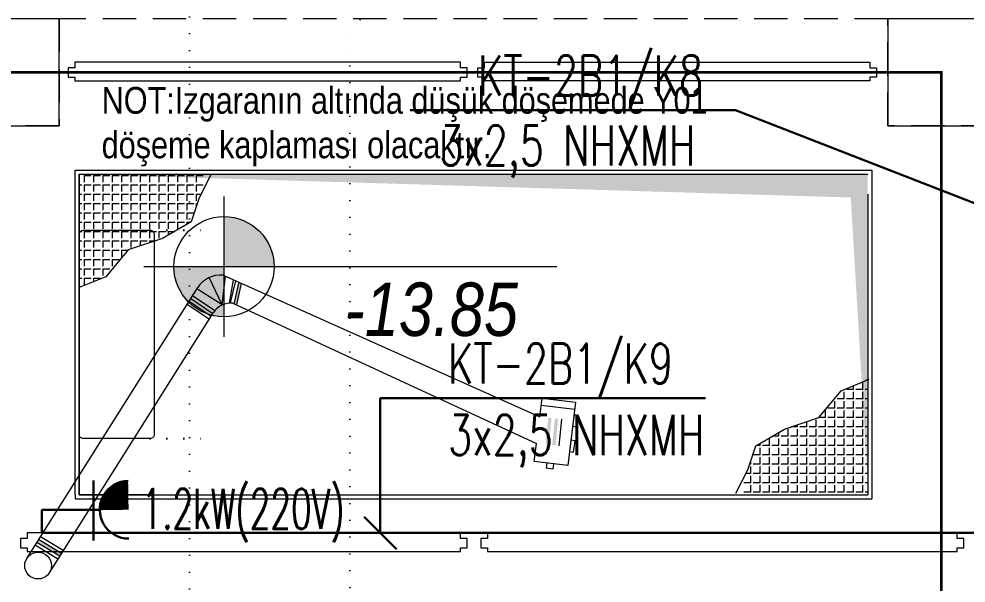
# Model space of a CAD drawing. Header units: metres. Extents: x -13194 to 152406, y -4219 to 19791.
# Drawn here: x 2310 to 3019, y 6048 to 6470 of the extents above; entities that cross this region are included whole.
import ezdxf
from ezdxf.enums import TextEntityAlignment as Align

# ---------------------------------------------------------------- set-up
doc = ezdxf.new("R2010")
doc.units = ezdxf.units.M
doc.header["$LTSCALE"] = 100
doc.header["$MEASUREMENT"] = 0
doc.linetypes.add('DOT2', pattern=[0.125, 0, -0.125])
doc.linetypes.add('HIDDEN', pattern=[0.375, 0.25, -0.125])
doc.layers.get('0').update_dxf_attribs({"color": 9, "lineweight": 9})
for name, color, linetype, lineweight in [('01', 9, 'Continuous', 9), ('06D', 9, 'Continuous', 9), ('10', 9, 'Continuous', 9), ('20', 9, 'DOT2', 9), ('21', 9, 'Continuous', 9), ('E-ETANŞ PRİZ', 7, 'Continuous', 30), ('E-KABLO', 7, 'Continuous', 30), ('E-YAZI', 7, 'Continuous', 30)]:
    doc.layers.add(name, color=color, linetype=linetype, lineweight=lineweight)
doc.styles.add('Arial', font='arial.ttf', dxfattribs={"height": 2.5})
doc.styles.add('E-YAZI', font='txttw.shx')
doc.styles.add('MuuM_TEXT-ITALIC', font='ARIALNI.TTF')
doc.styles.add('MuuM_TEXT-STANDART', font='ARIALN.TTF')

# ---------------------------------------------------------------- blocks, each defined once
blk = doc.blocks.new('100_ETANŞ PRİZ')
at = {"layer": 'E-ETANŞ PRİZ', "color": 4}
for p, q in [((0, 2.4), (0, 0)), ((-1.223, 2.136), (1.279, 2.136))]:
    blk.add_line(p, q, dxfattribs=at)
at = {"layer": 'E-ETANŞ PRİZ', "color": 4, "const_width": 1.2}
blk.add_lwpolyline([(0.01, 3, -0.414214), (-0.6, 3.59)], format="xyb", dxfattribs=at)
at = {"layer": 'E-ETANŞ PRİZ', "color": 4}
blk.add_arc((0, 3.6), 1.2, 180.7551, 0.7551, dxfattribs=at)
blk = doc.blocks.new('p-kolon_80x80')
blk.add_lwpolyline([(-40, -40), (40, -40), (40, 40), (-40, 40)], close=True)
blk = doc.blocks.new('2.bod.sitatik')
at = {"layer": '01'}
for p in [(2300, -2200), (3000, -2200)]:
    blk.add_blockref('p-kolon_80x80', p, dxfattribs=at)
blk = doc.blocks.new('p-işyeri')
at = {"color": 0, "const_width": 2}
blk.add_lwpolyline([(200, 0), (200, 700), (-200, 700), (-200, 0)], close=True, dxfattribs=at)
blk = doc.blocks.new('p-mekanik_boyahane_mahal9')
for points in [[(124.49, 161.08), (122.49, 161.28), (118.82, 145.57), (120.83, 145.37)], [(124.49, 161.08), (122.49, 161.28), (118.82, 145.57), (120.83, 145.37)], [(101.69, 136.35), (103.01, 138.47), (86.46, 149.73), (85.13, 147.61)], [(101.69, 136.35), (103.01, 138.47), (86.46, 149.73), (85.13, 147.61)], [(-11.67, -43.07), (-10.35, -40.95), (-27.46, -30.6), (-28.79, -32.72)], [(-11.67, -43.07), (-10.35, -40.95), (-27.46, -30.6), (-28.79, -32.72)], [(-11.67, -43.07), (-10.35, -40.95), (-27.46, -30.6), (-28.79, -32.72)]]:
    blk.add_hatch(color=256).paths.add_polyline_path(points)
h = blk.add_hatch(color=256)
h.paths.add_polyline_path([(356.89, 40.18), (359.38, 39.93), (361.35, 59.83), (358.86, 60.08)])
h.paths.add_polyline_path([(351.91, 40.67), (354.4, 40.42), (356.37, 60.33), (353.88, 60.57)])
h = blk.add_hatch(color=256)
h.paths.add_polyline_path([(356.89, 40.18), (359.38, 39.93), (361.35, 59.83), (358.86, 60.08)])
h.paths.add_polyline_path([(351.91, 40.67), (354.4, 40.42), (356.37, 60.33), (353.88, 60.57)])
for p, q in [((0, 246), (596, 246)), ((0, 3), (0, 246)), ((3, 243), (593, 243)), ((3, 3), (3, 243)), ((6.73, 242.09), (6.73, 237.01)), ((6.73, 242.09), (11.81, 242.09)), ((13.72, 242.09), (13.72, 237.01)), ((13.72, 242.09), (18.8, 242.09)), ((20.7, 242.09), (20.7, 237.01)), ((20.7, 242.09), (25.78, 242.09)), ((27.69, 242.09), (27.69, 237.01)), ((27.69, 242.09), (32.77, 242.09)), ((34.67, 242.09), (34.67, 237.01)), ((34.67, 242.09), (39.75, 242.09)), ((41.66, 242.09), (41.66, 237.01)), ((41.66, 242.09), (46.74, 242.09)), ((48.64, 242.09), (48.64, 237.01)), ((48.64, 242.09), (53.72, 242.09)), ((55.63, 242.09), (55.63, 237.01)), ((55.63, 242.09), (60.71, 242.09)), ((62.61, 242.09), (62.61, 237.01)), ((62.61, 242.09), (67.69, 242.09)), ((69.6, 242.09), (69.6, 237.01)), ((69.6, 242.09), (74.68, 242.09)), ((76.58, 242.09), (76.58, 237.01)), ((76.58, 242.09), (81.66, 242.09)), ((83.57, 242.09), (83.57, 237.01)), ((83.57, 242.09), (88.65, 242.09)), ((90.55, 242.09), (90.55, 237.01)), ((90.55, 242.09), (95.63, 242.09)), ((101.69, 243), (92.77, 225.37)), ((596, 246), (596, 0)), ((3, 235.1), (4.83, 235.1)), ((6.73, 235.1), (6.73, 230.02)), ((6.73, 235.1), (11.81, 235.1)), ((13.72, 235.1), (13.72, 230.02)), ((13.72, 235.1), (18.8, 235.1)), ((20.7, 235.1), (20.7, 230.02)), ((20.7, 235.1), (25.78, 235.1)), ((27.69, 235.1), (27.69, 230.02)), ((27.69, 235.1), (32.77, 235.1)), ((34.67, 235.1), (34.67, 230.02)), ((34.67, 235.1), (39.75, 235.1)), ((41.66, 235.1), (41.66, 230.02)), ((41.66, 235.1), (46.74, 235.1)), ((48.64, 235.1), (48.64, 230.02)), ((48.64, 235.1), (53.72, 235.1)), ((55.63, 235.1), (55.63, 230.02)), ((55.63, 235.1), (60.71, 235.1)), ((62.61, 235.1), (62.61, 230.02)), ((62.61, 235.1), (67.69, 235.1)), ((69.6, 235.1), (69.6, 230.02)), ((69.6, 235.1), (74.68, 235.1)), ((76.58, 235.1), (76.58, 230.02)), ((76.58, 235.1), (81.66, 235.1)), ((83.57, 235.1), (83.57, 230.02)), ((83.57, 235.1), (88.65, 235.1)), ((90.55, 235.1), (90.55, 230.02)), ((90.55, 235.1), (95.63, 235.1)), ((3, 228.12), (4.83, 228.12)), ((6.73, 228.12), (6.73, 223.04)), ((6.73, 228.12), (11.81, 228.12)), ((13.72, 228.12), (13.72, 223.04)), ((13.72, 228.12), (18.8, 228.12)), ((20.7, 228.12), (20.7, 223.04)), ((20.7, 228.12), (25.78, 228.12)), ((27.69, 228.12), (27.69, 223.04)), ((27.69, 228.12), (32.77, 228.12)), ((34.67, 228.12), (34.67, 223.04)), ((34.67, 228.12), (39.75, 228.12)), ((41.66, 228.12), (41.66, 223.04)), ((41.66, 228.12), (46.74, 228.12)), ((48.64, 228.12), (48.64, 223.04)), ((48.64, 228.12), (53.72, 228.12)), ((55.63, 228.12), (55.63, 223.04)), ((55.63, 228.12), (60.71, 228.12)), ((62.61, 228.12), (62.61, 223.04)), ((62.61, 228.12), (67.69, 228.12)), ((69.6, 228.12), (69.6, 223.04)), ((69.6, 228.12), (74.68, 228.12)), ((76.58, 228.12), (76.58, 223.04)), ((76.58, 228.12), (81.66, 228.12)), ((83.57, 228.12), (83.57, 223.04)), ((83.57, 228.12), (88.65, 228.12)), ((90.55, 228.12), (90.55, 223.04)), ((90.55, 228.12), (94.23, 228.12)), ((593, 228), (593, 3)), ((3, 221.13), (4.83, 221.13)), ((6.73, 221.13), (6.73, 216.05)), ((6.73, 221.13), (11.81, 221.13)), ((13.72, 221.13), (13.72, 216.05)), ((13.72, 221.13), (18.8, 221.13)), ((20.7, 221.13), (20.7, 216.05)), ((20.7, 221.13), (25.78, 221.13)), ((27.69, 221.13), (27.69, 216.05)), ((27.69, 221.13), (32.77, 221.13)), ((34.67, 221.13), (34.67, 216.05)), ((34.67, 221.13), (39.75, 221.13)), ((41.66, 221.13), (41.66, 216.05)), ((41.66, 221.13), (46.74, 221.13)), ((48.64, 221.13), (48.64, 216.05)), ((48.64, 221.13), (53.72, 221.13)), ((55.63, 221.13), (55.63, 216.05)), ((55.63, 221.13), (60.71, 221.13)), ((62.61, 221.13), (62.61, 216.05)), ((62.61, 221.13), (67.69, 221.13)), ((69.6, 221.13), (69.6, 216.05)), ((69.6, 221.13), (74.68, 221.13)), ((76.58, 221.13), (76.58, 216.05)), ((76.58, 221.13), (81.66, 221.13)), ((83.57, 221.13), (83.57, 216.05)), ((83.57, 221.13), (88.65, 221.13)), ((92.77, 225.37), (86.77, 207.36)), ((90.55, 221.13), (90.55, 218.72)), ((90.55, 221.13), (91.36, 221.13)), ((3, 214.15), (4.83, 214.15)), ((6.73, 214.15), (6.73, 209.07)), ((6.73, 214.15), (11.81, 214.15)), ((13.72, 214.15), (13.72, 209.07)), ((13.72, 214.15), (18.8, 214.15)), ((20.7, 214.15), (20.7, 209.07)), ((20.7, 214.15), (25.78, 214.15)), ((27.69, 214.15), (27.69, 209.07)), ((27.69, 214.15), (32.77, 214.15)), ((34.67, 214.15), (34.67, 209.07)), ((34.67, 214.15), (39.75, 214.15)), ((41.66, 214.15), (41.66, 209.07)), ((41.66, 214.15), (46.74, 214.15)), ((48.64, 214.15), (48.64, 209.07)), ((48.64, 214.15), (53.72, 214.15)), ((55.63, 214.15), (55.63, 209.07)), ((55.63, 214.15), (60.71, 214.15)), ((62.61, 214.15), (62.61, 209.07)), ((62.61, 214.15), (67.69, 214.15)), ((69.6, 214.15), (69.6, 209.07)), ((69.6, 214.15), (74.68, 214.15)), ((76.58, 214.15), (76.58, 209.07)), ((76.58, 214.15), (81.66, 214.15)), ((83.57, 214.15), (83.57, 209.07)), ((83.57, 214.15), (88.65, 214.15)), ((3, 207.16), (4.83, 207.16)), ((6.73, 207.16), (6.73, 202.08)), ((6.73, 207.16), (11.81, 207.16)), ((13.72, 207.16), (13.72, 202.08)), ((13.72, 207.16), (18.8, 207.16)), ((20.7, 207.16), (20.7, 202.08)), ((20.7, 207.16), (25.78, 207.16)), ((27.69, 207.16), (27.69, 202.08)), ((27.69, 207.16), (32.77, 207.16)), ((34.67, 207.16), (34.67, 202.08)), ((34.67, 207.16), (39.75, 207.16)), ((41.66, 207.16), (41.66, 202.08)), ((41.66, 207.16), (46.74, 207.16)), ((48.64, 207.16), (48.64, 202.08)), ((48.64, 207.16), (53.72, 207.16)), ((55.63, 207.16), (55.63, 202.08)), ((55.63, 207.16), (60.71, 207.16)), ((62.61, 207.16), (62.61, 202.08)), ((62.61, 207.16), (67.69, 207.16)), ((86.77, 207.36), (65.34, 194.93)), ((69.6, 207.16), (69.6, 202.08)), ((69.6, 207.16), (74.68, 207.16)), ((76.58, 207.16), (76.58, 202.08)), ((76.58, 207.16), (81.66, 207.16)), ((83.57, 207.16), (83.57, 205.5)), ((83.57, 207.16), (86.42, 207.16)), ((3, 200.18), (4.83, 200.18)), ((6.73, 200.18), (6.73, 195.1)), ((6.73, 200.18), (11.81, 200.18)), ((13.72, 200.18), (13.72, 195.1)), ((13.72, 200.18), (18.8, 200.18)), ((20.7, 200.18), (20.7, 195.1)), ((20.7, 200.18), (25.78, 200.18)), ((27.69, 200.18), (27.69, 195.1)), ((27.69, 200.18), (32.77, 200.18)), ((34.67, 200.18), (34.67, 195.1)), ((34.67, 200.18), (39.75, 200.18)), ((41.66, 200.18), (41.66, 195.1)), ((41.66, 200.18), (46.74, 200.18)), ((48.64, 200.18), (48.64, 195.1)), ((48.64, 200.18), (53.72, 200.18)), ((55.63, 200.18), (55.63, 195.1)), ((55.63, 200.18), (60.71, 200.18)), ((62.61, 200.18), (62.61, 195.1)), ((62.61, 200.18), (67.69, 200.18)), ((69.6, 200.18), (69.6, 197.4)), ((69.6, 200.18), (74.39, 200.18)), ((3, 193.19), (4.83, 193.19)), ((6.73, 193.19), (6.73, 188.11)), ((6.73, 193.19), (11.81, 193.19)), ((13.72, 193.19), (13.72, 188.11)), ((13.72, 193.19), (18.8, 193.19)), ((20.7, 193.19), (20.7, 188.11)), ((20.7, 193.19), (25.78, 193.19)), ((27.69, 193.19), (27.69, 188.11)), ((27.69, 193.19), (32.77, 193.19)), ((34.67, 193.19), (34.67, 188.11)), ((34.67, 193.19), (39.75, 193.19)), ((65.34, 194.93), (39.63, 186.35)), ((41.66, 193.19), (41.66, 188.11)), ((41.66, 193.19), (46.74, 193.19)), ((48.64, 193.19), (48.64, 189.36)), ((48.64, 193.19), (53.72, 193.19)), ((55.63, 193.19), (55.63, 191.69)), ((55.63, 193.19), (60.13, 193.19)), ((3, 186.21), (4.83, 186.21)), ((6.73, 186.21), (6.73, 181.13)), ((6.73, 186.21), (11.81, 186.21)), ((13.72, 186.21), (13.72, 181.13)), ((13.72, 186.21), (18.8, 186.21)), ((20.7, 186.21), (20.7, 181.13)), ((20.7, 186.21), (25.78, 186.21)), ((39.63, 186.35), (22.91, 166.2)), ((27.69, 186.21), (27.69, 181.13)), ((27.69, 186.21), (32.77, 186.21)), ((34.67, 186.21), (34.67, 181.13)), ((34.67, 186.21), (39.5, 186.21)), ((3, 179.22), (4.83, 179.22)), ((6.73, 179.22), (6.73, 174.14)), ((6.73, 179.22), (11.81, 179.22)), ((13.72, 179.22), (13.72, 174.14)), ((13.72, 179.22), (18.8, 179.22)), ((20.7, 179.22), (20.7, 174.14)), ((20.7, 179.22), (25.78, 179.22)), ((27.69, 179.22), (27.69, 174.14)), ((27.69, 179.22), (32.77, 179.22)), ((3, 172.24), (4.83, 172.24)), ((6.73, 172.24), (6.73, 167.16)), ((6.73, 172.24), (11.81, 172.24)), ((13.72, 172.24), (13.72, 167.16)), ((13.72, 172.24), (18.8, 172.24)), ((20.7, 172.24), (20.7, 167.16)), ((20.7, 172.24), (25.78, 172.24)), ((27.69, 172.24), (27.69, 171.96)), ((27.69, 172.24), (27.92, 172.24)), ((22.91, 166.2), (3, 158.04)), ((3, 165.25), (4.83, 165.25)), ((6.73, 165.25), (6.73, 160.17)), ((6.73, 165.25), (11.81, 165.25)), ((13.72, 165.25), (13.72, 162.25)), ((13.72, 165.25), (18.8, 165.25)), ((110.02, 145.15), (100.26, 165.61)), ((110.02, 145.15), (100.26, 165.61)), ((110.02, 145.15), (112.3, 166.53)), ((110.02, 145.15), (112.3, 166.53)), ((110.63, 167.28), (347.62, 61.32)), ((110.63, 167.28), (347.62, 61.32)), ((115.29, 146.46), (118.45, 163.79)), ((115.29, 146.46), (118.45, 163.79)), ((116.2, 146.73), (120.02, 163.08)), ((116.2, 146.73), (120.02, 163.08)), ((-36.31, -44.78), (91.59, 158.06)), ((-36.31, -44.78), (91.59, 158.06)), ((110.02, 145.15), (91.01, 157.14)), ((110.02, 145.15), (91.01, 157.14)), ((118.82, 145.57), (122.49, 161.28)), ((118.82, 145.57), (122.49, 161.28)), ((120.83, 145.37), (124.49, 161.08)), ((120.83, 145.37), (124.49, 161.08)), ((103.01, 138.47), (86.46, 149.73)), ((103.01, 138.47), (86.46, 149.73)), ((104.33, 140.6), (87.78, 151.85)), ((104.33, 140.6), (87.78, 151.85)), ((100.36, 134.23), (83.81, 145.48)), ((100.36, 134.23), (83.81, 145.48)), ((101.69, 136.35), (85.13, 147.61)), ((101.69, 136.35), (85.13, 147.61)), ((117.8, 146.4), (345.15, 41.47)), ((117.8, 146.4), (345.15, 41.47)), ((-19.39, -55.45), (103.52, 139.49)), ((-19.39, -55.45), (103.52, 139.49)), ((573.06, 80.88), (593.97, 89.46)), ((589.24, 81.84), (589.24, 86.91)), ((592.97, 88.82), (591.5, 88.82)), ((556.35, 60.73), (573.06, 80.88)), ((575.27, 74.85), (575.27, 79.93)), ((582.25, 81.84), (577.17, 81.84)), ((582.25, 81.84), (582.25, 84.84)), ((582.25, 74.85), (582.25, 79.93)), ((589.24, 81.84), (584.16, 81.84)), ((589.24, 74.85), (589.24, 79.93)), ((592.97, 81.84), (591.14, 81.84)), ((347.62, 61.32), (349.37, 75.38)), ((347.62, 61.32), (349.37, 75.38)), ((349.37, 75.38), (374.4, 72.27)), ((349.37, 75.38), (374.4, 72.27)), ((374.4, 72.27), (368.49, 24.82)), ((374.4, 72.27), (368.49, 24.82)), ((568.28, 74.85), (568.06, 74.85)), ((568.28, 74.85), (568.28, 75.12)), ((568.28, 67.87), (568.28, 72.94)), ((575.27, 74.85), (570.19, 74.85)), ((575.27, 67.87), (575.27, 72.94)), ((582.25, 74.85), (577.17, 74.85)), ((582.25, 67.87), (582.25, 72.94)), ((589.24, 74.85), (584.16, 74.85)), ((589.24, 67.87), (589.24, 72.94)), ((592.97, 74.85), (591.14, 74.85)), ((348.71, 70.08), (373.74, 66.97)), ((348.71, 70.08), (373.74, 66.97)), ((561.3, 60.88), (561.3, 65.96)), ((568.28, 67.87), (563.2, 67.87)), ((568.28, 60.88), (568.28, 65.96)), ((575.27, 67.87), (570.19, 67.87)), ((575.27, 60.88), (575.27, 65.96)), ((582.25, 67.87), (577.17, 67.87)), ((582.25, 60.88), (582.25, 65.96)), ((589.24, 67.87), (584.16, 67.87)), ((589.24, 60.88), (589.24, 65.96)), ((592.97, 67.87), (591.14, 67.87)), ((363.84, 59.59), (361.86, 39.68)), ((363.84, 59.59), (361.86, 39.68)), ((530.63, 52.16), (556.35, 60.73)), ((547.33, 53.9), (547.33, 57.73)), ((554.31, 53.9), (554.31, 58.98)), ((561.3, 60.88), (556.47, 60.88)), ((561.3, 53.9), (561.3, 58.98)), ((568.28, 60.88), (563.2, 60.88)), ((568.28, 53.9), (568.28, 58.98)), ((575.27, 60.88), (570.19, 60.88)), ((575.27, 53.9), (575.27, 58.98)), ((582.25, 60.88), (577.17, 60.88)), ((582.25, 53.9), (582.25, 58.98)), ((589.24, 60.88), (584.16, 60.88)), ((589.24, 53.9), (589.24, 58.98)), ((592.97, 60.88), (591.14, 60.88)), ((509.2, 39.73), (530.63, 52.16)), ((526.37, 46.91), (526.37, 49.69)), ((533.36, 46.91), (533.36, 51.99)), ((540.34, 53.9), (535.84, 53.9)), ((540.34, 53.9), (540.34, 55.4)), ((540.34, 46.91), (540.34, 51.99)), ((547.33, 53.9), (542.25, 53.9)), ((547.33, 46.91), (547.33, 51.99)), ((554.31, 53.9), (549.23, 53.9)), ((554.31, 46.91), (554.31, 51.99)), ((561.3, 53.9), (556.22, 53.9)), ((561.3, 46.91), (561.3, 51.99)), ((568.28, 53.9), (563.2, 53.9)), ((568.28, 46.91), (568.28, 51.99)), ((575.27, 53.9), (570.19, 53.9)), ((575.27, 46.91), (575.27, 51.99)), ((582.25, 53.9), (577.17, 53.9)), ((582.25, 46.91), (582.25, 51.99)), ((589.24, 53.9), (584.16, 53.9)), ((589.24, 46.91), (589.24, 51.99)), ((592.97, 53.9), (591.14, 53.9)), ((519.39, 39.92), (519.39, 45.01)), ((526.37, 46.91), (521.59, 46.91)), ((526.37, 39.92), (526.37, 45.01)), ((533.36, 46.91), (528.28, 46.91)), ((533.36, 39.92), (533.36, 45.01)), ((540.34, 46.91), (535.26, 46.91)), ((540.34, 39.92), (540.34, 45.01)), ((547.33, 46.91), (542.25, 46.91)), ((547.33, 39.92), (547.33, 45.01)), ((554.31, 46.91), (549.23, 46.91)), ((554.31, 39.92), (554.31, 45.01)), ((561.3, 46.91), (556.22, 46.91)), ((561.3, 39.92), (561.3, 45.01)), ((568.28, 46.91), (563.2, 46.91)), ((568.28, 39.92), (568.28, 45.01)), ((575.27, 46.91), (570.19, 46.91)), ((575.27, 39.92), (575.27, 45.01)), ((582.25, 46.91), (577.17, 46.91)), ((582.25, 39.92), (582.25, 45.01)), ((589.24, 46.91), (584.16, 46.91)), ((589.24, 39.92), (589.24, 45.01)), ((592.97, 46.91), (591.14, 46.91)), ((343.47, 27.93), (345.15, 41.47)), ((343.47, 27.93), (345.15, 41.47)), ((503.2, 21.72), (509.2, 39.73)), ((512.4, 39.92), (509.55, 39.92)), ((512.4, 39.92), (512.4, 41.58)), ((512.4, 32.94), (512.4, 38.02)), ((519.39, 39.92), (514.31, 39.92)), ((519.39, 32.94), (519.39, 38.02)), ((526.37, 39.92), (521.29, 39.92)), ((526.37, 32.94), (526.37, 38.02)), ((533.36, 39.92), (528.28, 39.92)), ((533.36, 32.94), (533.36, 38.02)), ((540.34, 39.92), (535.26, 39.92)), ((540.34, 32.94), (540.34, 38.02)), ((547.33, 39.92), (542.25, 39.92)), ((547.33, 32.94), (547.33, 38.02)), ((554.31, 39.92), (549.23, 39.92)), ((554.31, 32.94), (554.31, 38.02)), ((561.3, 39.92), (556.22, 39.92)), ((561.3, 32.94), (561.3, 38.02)), ((568.28, 39.92), (563.2, 39.92)), ((568.28, 32.94), (568.28, 38.02)), ((575.27, 39.92), (570.19, 39.92)), ((575.27, 32.94), (575.27, 38.02)), ((582.25, 39.92), (577.17, 39.92)), ((582.25, 32.94), (582.25, 38.02)), ((589.24, 39.92), (584.16, 39.92)), ((589.24, 32.94), (589.24, 38.02)), ((592.97, 39.92), (591.14, 39.92)), ((505.42, 25.95), (505.42, 28.37)), ((512.4, 32.94), (507.32, 32.94)), ((512.4, 25.95), (512.4, 31.04)), ((519.39, 32.94), (514.31, 32.94)), ((519.39, 25.95), (519.39, 31.04)), ((526.37, 32.94), (521.29, 32.94)), ((526.37, 25.95), (526.37, 31.04)), ((533.36, 32.94), (528.28, 32.94)), ((533.36, 25.95), (533.36, 31.04)), ((540.34, 32.94), (535.26, 32.94)), ((540.34, 25.95), (540.34, 31.04)), ((547.33, 32.94), (542.25, 32.94)), ((547.33, 25.95), (547.33, 31.04)), ((554.31, 32.94), (549.23, 32.94)), ((554.31, 25.95), (554.31, 31.04)), ((561.3, 32.94), (556.22, 32.94)), ((561.3, 25.95), (561.3, 31.04)), ((568.28, 32.94), (563.2, 32.94)), ((568.28, 25.95), (568.28, 31.04)), ((575.27, 32.94), (570.19, 32.94)), ((575.27, 25.95), (575.27, 31.04)), ((582.25, 32.94), (577.17, 32.94)), ((582.25, 25.95), (582.25, 31.04)), ((589.24, 32.94), (584.16, 32.94)), ((589.24, 25.95), (589.24, 31.04)), ((592.97, 32.94), (591.14, 32.94)), ((368.49, 24.82), (343.47, 27.93)), ((368.49, 24.82), (343.47, 27.93)), ((352.82, 26.77), (352.33, 22.81)), ((352.82, 26.77), (352.33, 22.81)), ((357.26, 22.2), (352.33, 22.81)), ((357.26, 22.2), (352.33, 22.81)), ((357.75, 26.16), (357.26, 22.2)), ((357.75, 26.16), (357.26, 22.2)), ((494.28, 4.09), (503.2, 21.72)), ((505.42, 25.95), (504.61, 25.95)), ((505.42, 18.97), (505.42, 24.05)), ((512.4, 25.95), (507.32, 25.95)), ((512.4, 18.97), (512.4, 24.05)), ((519.39, 25.95), (514.31, 25.95)), ((519.39, 18.97), (519.39, 24.05)), ((526.37, 25.95), (521.29, 25.95)), ((526.37, 18.97), (526.37, 24.05)), ((533.36, 25.95), (528.28, 25.95)), ((533.36, 18.97), (533.36, 24.05)), ((540.34, 25.95), (535.26, 25.95)), ((540.34, 18.97), (540.34, 24.05)), ((547.33, 25.95), (542.25, 25.95)), ((547.33, 18.97), (547.33, 24.05)), ((554.31, 25.95), (549.23, 25.95)), ((554.31, 18.97), (554.31, 24.05)), ((561.3, 25.95), (556.22, 25.95)), ((561.3, 18.97), (561.3, 24.05)), ((568.28, 25.95), (563.2, 25.95)), ((568.28, 18.97), (568.28, 24.05)), ((575.27, 25.95), (570.19, 25.95)), ((575.27, 18.97), (575.27, 24.05)), ((582.25, 25.95), (577.17, 25.95)), ((582.25, 18.97), (582.25, 24.05)), ((589.24, 25.95), (584.16, 25.95)), ((589.24, 18.97), (589.24, 24.05)), ((592.97, 25.95), (591.14, 25.95)), ((505.42, 18.97), (501.74, 18.97)), ((505.42, 11.99), (505.42, 17.07)), ((512.4, 18.97), (507.32, 18.97)), ((512.4, 11.99), (512.4, 17.07)), ((519.39, 18.97), (514.31, 18.97)), ((519.39, 11.99), (519.39, 17.07)), ((526.37, 18.97), (521.29, 18.97)), ((526.37, 11.99), (526.37, 17.07)), ((533.36, 18.97), (528.28, 18.97)), ((533.36, 11.99), (533.36, 17.07)), ((540.34, 18.97), (535.26, 18.97)), ((540.34, 11.99), (540.34, 17.07)), ((547.33, 18.97), (542.25, 18.97)), ((547.33, 11.99), (547.33, 17.07)), ((554.31, 18.97), (549.23, 18.97)), ((554.31, 11.99), (554.31, 17.07)), ((561.3, 18.97), (556.22, 18.97)), ((561.3, 11.99), (561.3, 17.07)), ((568.28, 18.97), (563.2, 18.97)), ((568.28, 11.99), (568.28, 17.07)), ((575.27, 18.97), (570.19, 18.97)), ((575.27, 11.99), (575.27, 17.07)), ((582.25, 18.97), (577.17, 18.97)), ((582.25, 11.99), (582.25, 17.07)), ((589.24, 18.97), (584.16, 18.97)), ((589.24, 11.99), (589.24, 17.07)), ((592.97, 18.97), (591.14, 18.97)), ((505.42, 11.99), (500.34, 11.99)), ((505.42, 5), (505.42, 10.08)), ((512.4, 11.99), (507.32, 11.99)), ((512.4, 5), (512.4, 10.08)), ((519.39, 11.99), (514.31, 11.99)), ((519.39, 5), (519.39, 10.08)), ((526.37, 11.99), (521.29, 11.99)), ((526.37, 5), (526.37, 10.08)), ((533.36, 11.99), (528.28, 11.99)), ((533.36, 5), (533.36, 10.08)), ((540.34, 11.99), (535.26, 11.99)), ((540.34, 5), (540.34, 10.08)), ((547.33, 11.99), (542.25, 11.99)), ((547.33, 5), (547.33, 10.08)), ((554.31, 11.99), (549.23, 11.99)), ((554.31, 5), (554.31, 10.08)), ((561.3, 11.99), (556.22, 11.99)), ((561.3, 5), (561.3, 10.08)), ((568.28, 11.99), (563.2, 11.99)), ((568.28, 5), (568.28, 10.08)), ((575.27, 11.99), (570.19, 11.99)), ((575.27, 5), (575.27, 10.08)), ((582.25, 11.99), (577.17, 11.99)), ((582.25, 5), (582.25, 10.08)), ((589.24, 11.99), (584.16, 11.99)), ((589.24, 5), (589.24, 10.08)), ((592.97, 11.99), (591.14, 11.99)), ((505.42, 5), (500.34, 5)), ((512.4, 5), (507.32, 5)), ((519.39, 5), (514.31, 5)), ((526.37, 5), (521.29, 5)), ((533.36, 5), (528.28, 5)), ((540.34, 5), (535.26, 5)), ((547.33, 5), (542.25, 5)), ((554.31, 5), (549.23, 5)), ((561.3, 5), (556.22, 5)), ((568.28, 5), (563.2, 5)), ((575.27, 5), (570.19, 5)), ((582.25, 5), (577.17, 5)), ((589.24, 5), (584.16, 5)), ((592.97, 5), (591.14, 5)), ((-12.99, -45.19), (-30.11, -34.84)), ((-12.99, -45.19), (-30.11, -34.84)), ((-12.99, -45.19), (-30.11, -34.84)), ((-11.67, -43.07), (-28.79, -32.72)), ((-11.67, -43.07), (-28.79, -32.72)), ((-11.67, -43.07), (-28.79, -32.72)), ((-10.35, -40.95), (-27.46, -30.6)), ((-10.35, -40.95), (-27.46, -30.6)), ((-10.35, -40.95), (-27.46, -30.6)), ((-9.11, -38.77), (-26.06, -28.53)), ((-9.11, -38.77), (-26.06, -28.53)), ((-9.11, -38.77), (-26.06, -28.53))]:
    blk.add_line(p, q)
for points in [[(3, 243), (3, 3), (53.89, 3), (3, 3), (593, 3)], [(0, 3), (0, 0), (596, 0)]]:
    blk.add_lwpolyline(points)
for points in [[(373.22, 62.77), (372.17, 54.33), (375.3, 53.94), (376.35, 62.38)], [(373.22, 62.77), (372.17, 54.33), (375.3, 53.94), (376.35, 62.38)], [(370.85, 43.73), (369.8, 35.29), (372.93, 34.9), (373.98, 43.34)], [(370.85, 43.73), (369.8, 35.29), (372.93, 34.9), (373.98, 43.34)]]:
    blk.add_lwpolyline(points, close=True)
blk.add_circle((-27.83, -50.07), 10)
blk.add_circle((-27.83, -50.07), 10)
blk.add_circle((-27.83, -50.07), 10)
for centre, radius in [((108.51, 147.39), 20), ((108.51, 147.39), 20), ((116.21, 131.49), 15), ((116.21, 131.49), 15)]:
    blk.add_arc(centre, radius, 83.9062, 147.76696)
blk.add_solid([(3, 243), (593, 243), (580.29, 225.53), (593, 11)])
blk = doc.blocks.new('0_elevationtarget-p-bk')
h = blk.add_hatch(color=250)
h.paths.add_polyline_path([(1.875, 0, 0.414214), (0, 1.875), (0, 0)])
h.paths.add_polyline_path([(0, 0), (-1.875, 0, 0.414214), (0, -1.875)])
blk.add_line((0, -2.625), (0, 2.625))
blk.add_lwpolyline([(12.453, 0), (-3, 0)])
blk.add_circle((0, 0), 1.875)
at = {"style": 'Arial'}
blk.add_attdef('BITMISKOT', text='', height=2, dxfattribs=at).set_placement((4.5, 0), align=Align.BOTTOM_LEFT)
at = {"style": 'MuuM_TEXT-ITALIC'}
blk.add_attdef('FINISHINGFLOORLEVEL', text='', height=2, dxfattribs=at).set_placement((4.5, -0.592), align=Align.TOP_LEFT)
blk = doc.blocks.new('2.bod.Mimari')
at = {"layer": '06D', "linetype": 'DOT2'}
for points in [[(1100, -4330, 0.163259), (1100, -4330), (1100, -2250, -0.414214), (1700, -1650), (2900, -1650, -0.414214), (3500, -2250), (3500, -4330), (3500, -4330)], [(1400, -4180), (1400, -4180, 0.375038), (1400, -4180), (1400, -2250, -0.414214), (1700, -1950), (2900, -1950, -0.414214), (3200, -2250), (3200, -4330, -0.414214), (3200, -4330), (3200, -4330)], [(3925.09, -2030.56), (2527.42, -2030.56, 0.414214), (2437.42, -2120.56), (2437.42, -3732.3), (2557.42, -3732.3), (2557.42, -2180.56, -0.414214), (2587.42, -2150.56), (4072.19, -2150.56, -0.414214), (4102.19, -2180.56), (4102.19, -3758.35), (4222.19, -3758.35), (4222.19, -2119.1, 0.414214), (4132.19, -2029.1)]]:
    blk.add_lwpolyline(points, format="xyb", dxfattribs=at)
at = {"layer": '06D'}
for points in [[(2645.22, -2196.5), (2640.22, -2196.5), (2640.22, -2192.36), (2351.74, -2192.36), (2351.74, -2196.5), (2346.74, -2196.5), (2346.74, -2203.5), (2351.74, -2203.5), (2351.74, -2206.36), (2640.22, -2206.36), (2640.22, -2203.5), (2645.22, -2203.5)], [(2653.15, -2196.5), (2658.15, -2196.5), (2658.15, -2192.36), (2946.63, -2192.36), (2946.63, -2196.5), (2951.63, -2196.5), (2951.63, -2203.5), (2946.63, -2203.5), (2946.63, -2206.36), (2658.15, -2206.36), (2658.15, -2203.5), (2653.15, -2203.5)], [(2645.22, -2549), (2640.22, -2549), (2640.22, -2544.86), (2315.95, -2544.86), (2315.95, -2549), (2310.95, -2549), (2310.95, -2556), (2315.95, -2556), (2315.95, -2558.86), (2640.22, -2558.86), (2640.22, -2556), (2645.22, -2556)], [(3016.89, -2549), (3011.89, -2549), (3011.89, -2544.86), (2660.47, -2544.86), (2660.47, -2549), (2655.47, -2549), (2655.47, -2556), (2660.47, -2556), (2660.47, -2558.86), (3011.89, -2558.86), (3011.89, -2556), (3016.89, -2556)]]:
    blk.add_lwpolyline(points, close=True, dxfattribs=at)
at = {"layer": '06D', "linetype": 'DOT2', "lineweight": -3}
for points in [[(2408, -2318.25), (2447.42, -2318.25)], [(2408, -2474.25), (2447.42, -2474.25)]]:
    blk.add_lwpolyline(points, dxfattribs=at)
at = {"layer": '10'}
blk.add_lwpolyline([(2358, -2318.25), (2408, -2318.25, -0.414214), (2411, -2321.25), (2411, -2471.25, -0.414214), (2408, -2474.25), (2358, -2474.25, -0.414214), (2355, -2471.25), (2355, -2321.25, -0.414214)], format="xyb", close=True, dxfattribs=at)
at = {"layer": '20', "color": 251, "linetype": 'HIDDEN'}
blk.add_lwpolyline([(3040, -3750), (3039.93, -3030), (2960, -3030), (2960, -2865), (3039.92, -2865), (3040, -2240), (2960, -2240), (2960, -2160), (2340, -2160), (2340, -2240), (2260, -2240), (2260, -2160), (1640, -2160.01), (1640, -2240), (1560, -2240), (1560, -2865), (1640, -2865), (1640, -3030), (1560, -3030), (1560, -3750)], dxfattribs=at)
at = {"layer": '06D', "color": 89, "linetype": 'HIDDEN', "true_color": 0x2e4d23, "rotation": 90}
blk.add_blockref('p-işyeri', (3000, -2400), dxfattribs=at)
at = {"layer": '06D'}
blk.add_blockref('p-mekanik_boyahane_mahal9', (2352, -2519.25), dxfattribs=at)
at = {"layer": '21'}
ref = blk.add_blockref('0_elevationtarget-p-bk', (2463.35, -2345.53), dxfattribs=dict(at, xscale=20, yscale=20, zscale=20))
ref.add_attrib('FINISHINGFLOORLEVEL', '-13.85', dxfattribs={"layer": '0', "height": 40, "style": 'MuuM_TEXT-ITALIC'}).set_placement((2553.35, -2357.37), align=Align.TOP_LEFT)
at = {"layer": '21', "insert": (2371.74, -2210.95), "char_height": 20, "width": 483.1245, "attachment_point": 1, "style": 'MuuM_TEXT-STANDART'}
blk.add_mtext('NOT:Izgaranın altında düşük döşemede Y01 döşeme kaplaması olacaktır.', dxfattribs=at)

msp = doc.modelspace()

# ---------------------------------------------------------------- linework, layer by layer
at = {"layer": 'E-KABLO', "color": 6}
for p, q in [((2327.1, 6102.51), (2327.1, 6085.14)), ((2327.1, 6085.14), (3188.16, 6085.14))]:
    msp.add_line(p, q, dxfattribs=at)
at = {"layer": 'E-YAZI'}
for p, q in [((2846.13, 6401.79, 0), (2602.68, 6401.79, 0)), ((2846.13, 6401.79, 0), (3064.33, 6316.54, 0)), ((2823.7, 6186.13), (2580.25, 6186.13)), ((2580.25, 6186.13), (2580.25, 6085.14)), ((2592.37, 6073.02), (2568.13, 6097.26))]:
    msp.add_line(p, q, dxfattribs=at)

# ---------------------------------------------------------------- block references
for name in ['2.bod.sitatik', '2.bod.Mimari']:
    msp.add_blockref(name, (0, 8630))
at = {"layer": 'E-ETANŞ PRİZ', "xscale": 18, "yscale": 18, "zscale": 18, "rotation": 270}
msp.add_blockref('100_ETANŞ PRİZ', (2327.1, 6102.51), dxfattribs=at)

# ---------------------------------------------------------------- texts
at = {"layer": 'E-KABLO', "color": 3, "linetype": 'Continuous', "style": 'E-YAZI', "width": 0.7}
for s, p in [('KT-2B1/K8', (2653.45, 6412.57, 0)), ('3x2,5 NHXMH', (2624.38, 6360.31, 0)), ('KT-2B1/K9', (2631.02, 6196.91)), ('3x2,5 NHXMH', (2631.02, 6143.46))]:
    msp.add_text(s, height=30, dxfattribs=at).set_placement(p)
at = {"layer": 'E-YAZI', "color": 3, "style": 'E-YAZI', "width": 0.6}
msp.add_text('1.2kW(220V)', height=30, dxfattribs=at).set_placement((2401.62, 6088.13, 0))

doc.saveas('drawing.dxf')
